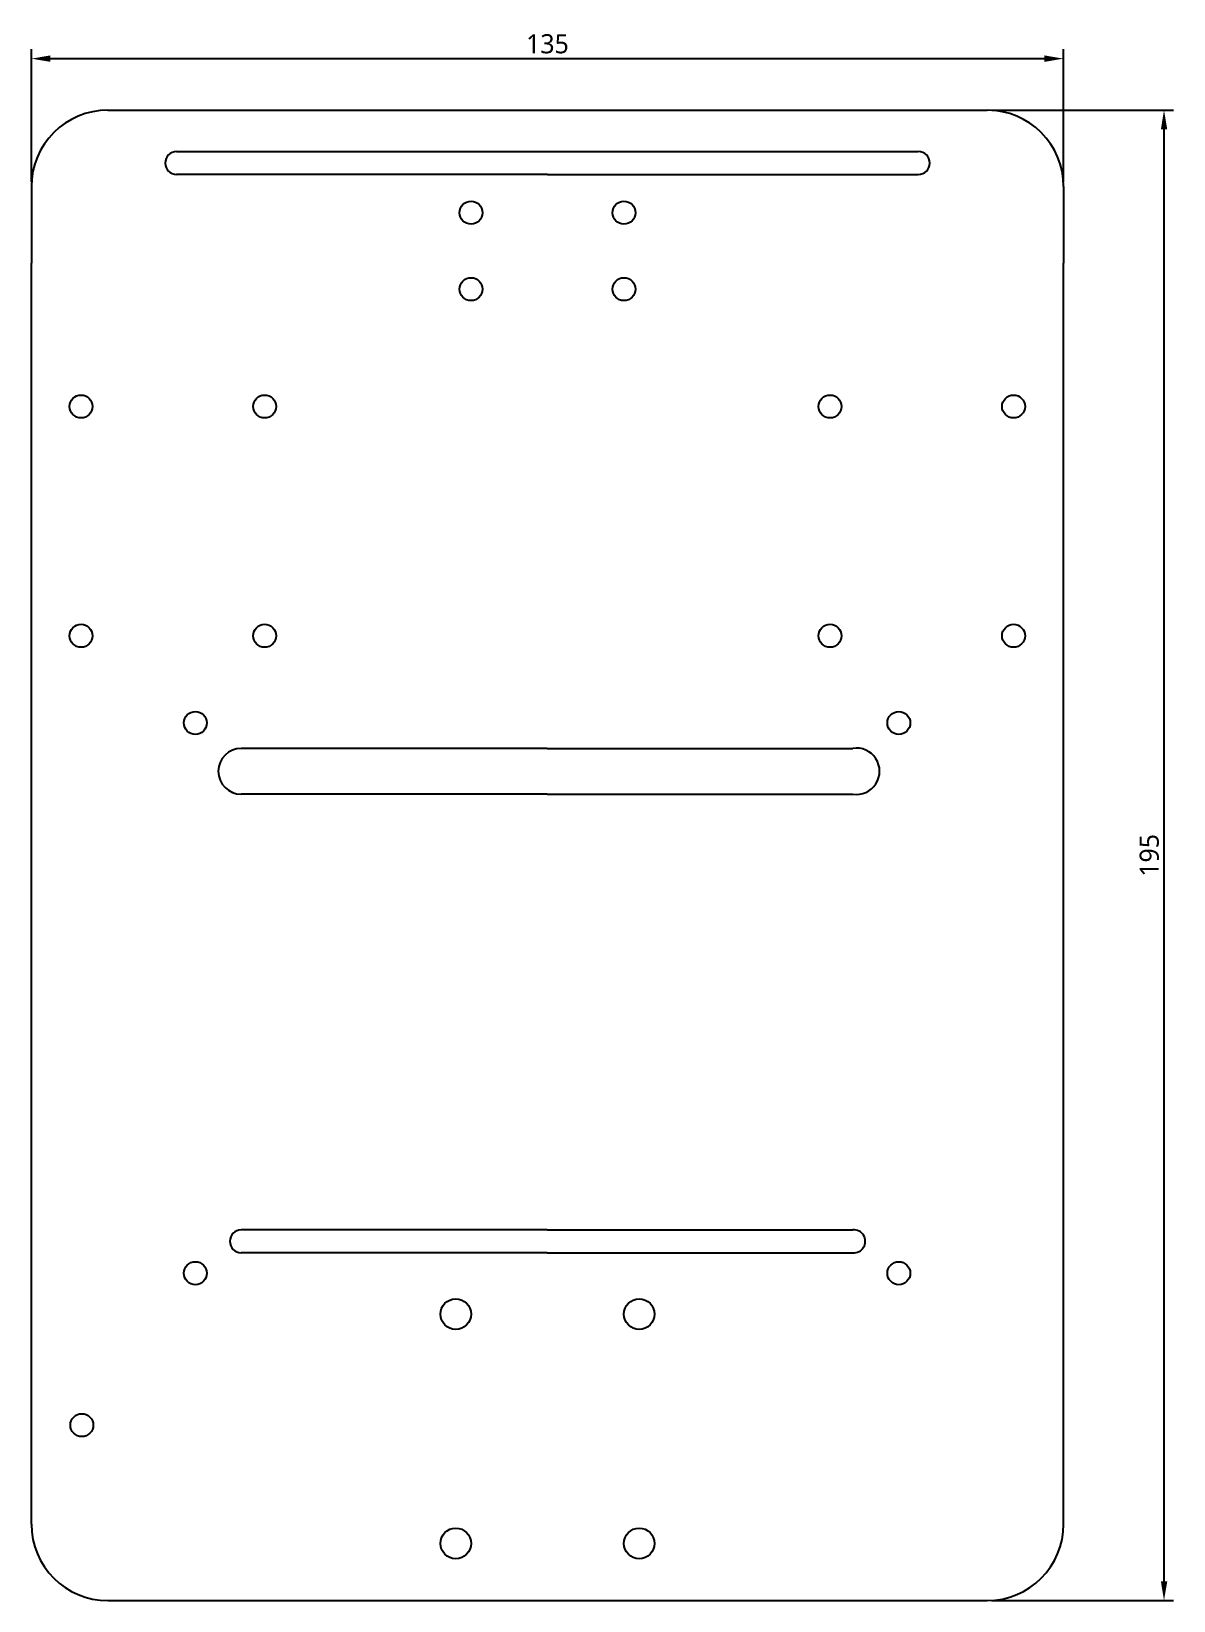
# Model space of a CAD drawing. Header units: millimetres. Extents: x 0 to 149, y 0 to 205.
import ezdxf

# ---------------------------------------------------------------- set-up
doc = ezdxf.new("R2010")
doc.units = ezdxf.units.MM
doc.styles.get("Standard").update_dxf_attribs({"font": ''})
doc.styles.get('Standard').set_extended_font_data('Microsoft YaHei')
doc.dimstyles.new('ISO-25', dxfattribs={"dimtxt": 2.5, "dimasz": 2.5, "dimexe": 1.25, "dimexo": 0.625, "dimtad": 1, "dimdsep": 46, "dimtxsty": 'Standard', "dimcen": 2.5, "dimadec": 0, "dimazin": 0, "dimtfac": 1, "dimtmove": 0, "dimatfit": 3, "dimfxl": 1, "dimarcsym": 0})

# ---------------------------------------------------------------- blocks, each defined once
blk = doc.blocks.new('*D2')
at = {"color": 0, "lineweight": -2, "transparency": 16777216}
for p, q in [((0.04, 185.63), (0.04, 203)), ((2.54, 201.75), (132.54, 201.75)), ((135.04, 185.63), (135.04, 203))]:
    blk.add_line(p, q, dxfattribs=at)
at = {"color": 0, "transparency": 16777216}
for points in [[(2.54, 202.17), (2.54, 201.33), (0.04, 201.75)], [(132.54, 202.17), (132.54, 201.33), (135.04, 201.75)]]:
    blk.add_solid(points, dxfattribs=at)
at = {"layer": 'Defpoints', "color": 0, "transparency": 16777216}
for p in [(135.04, 201.75), (0.04, 185.01), (135.04, 185.01)]:
    blk.add_point(p, dxfattribs=at)
at = {"color": 0, "transparency": 16777216, "insert": (67.54, 203.68), "char_height": 2.5, "attachment_point": 5}
blk.add_mtext('135', dxfattribs=at)
blk = doc.blocks.new('*D3')
at = {"color": 0, "lineweight": -2, "transparency": 16777216}
for p, q in [((125.67, 195.01), (149.43, 195.01)), ((148.18, 2.51), (148.18, 192.51)), ((125.67, 0.01), (149.43, 0.01))]:
    blk.add_line(p, q, dxfattribs=at)
at = {"color": 0, "transparency": 16777216}
for points in [[(147.77, 192.51), (148.6, 192.51), (148.18, 195.01)], [(147.77, 2.51), (148.6, 2.51), (148.18, 0.01)]]:
    blk.add_solid(points, dxfattribs=at)
at = {"layer": 'Defpoints', "color": 0, "transparency": 16777216}
for p in [(125.04, 195.01), (148.18, 195.01), (125.04, 0.01)]:
    blk.add_point(p, dxfattribs=at)
at = {"color": 0, "transparency": 16777216, "insert": (146.26, 97.51), "char_height": 2.5, "attachment_point": 5, "rotation": 90}
blk.add_mtext('195', dxfattribs=at)

msp = doc.modelspace()

# ---------------------------------------------------------------- linework, layer by layer
for p, q in [((10.042, 195.006), (125.042, 195.006)), ((19.042, 189.591), (116.042, 189.591)), ((17.542, 188.091), (17.542, 188.091)), ((117.542, 188.091), (117.542, 188.091)), ((0.042, 185.006), (0.042, 175.006)), ((67.542, 186.591), (19.042, 186.591)), ((67.542, 186.591), (116.042, 186.591)), ((135.042, 185.006), (135.042, 175.006)), ((0.042, 10.006), (0.042, 175.006)), ((135.042, 10.006), (135.042, 175.006)), ((67.492, 111.514), (27.492, 111.514)), ((67.492, 111.514), (107.492, 111.514)), ((67.492, 105.514), (27.492, 105.514)), ((67.492, 105.514), (107.492, 105.514)), ((67.492, 48.514), (27.492, 48.514)), ((67.492, 48.514), (107.492, 48.514)), ((67.492, 45.514), (27.492, 45.514)), ((67.492, 45.514), (107.492, 45.514)), ((10.042, 0.006), (125.042, 0.006))]:
    msp.add_line(p, q)
for centre, radius in [((57.542, 181.591), 1.5), ((77.542, 181.591), 1.5), ((57.542, 171.591), 1.5), ((77.542, 171.591), 1.5), ((6.542, 156.24), 1.5), ((30.542, 156.24), 1.5), ((104.5, 156.24), 1.5), ((128.5, 156.24), 1.5), ((6.542, 126.24), 1.5), ((30.542, 126.24), 1.5), ((104.5, 126.24), 1.5), ((128.5, 126.24), 1.5), ((21.492, 114.841), 1.5), ((113.492, 114.841), 1.5), ((21.492, 42.841), 1.5), ((113.492, 42.841), 1.5), ((55.542, 37.49), 2), ((79.542, 37.49), 2), ((6.639, 22.965), 1.5), ((55.542, 7.49), 2), ((79.542, 7.49), 2)]:
    msp.add_circle(centre, radius)
for centre, radius, start, end in [((10.042, 185.006), 10, 90, 180), ((125.042, 185.006), 10, 0, 90), ((19.042, 188.091), 1.5, 90, 180), ((116.042, 188.091), 1.5, 0, 90), ((19.042, 188.091), 1.5, 180, 270), ((116.042, 188.091), 1.5, 270, 0), ((27.492, 108.514), 3, 90, 270), ((107.944, 108.514), 3.034, 261.42169, 98.57831), ((27.492, 47.014), 1.5, 90, 270), ((107.604, 47.014), 1.504, 265.70483, 94.29517), ((10.042, 10.006), 10, 180, 270), ((125.042, 10.006), 10, 270, 0)]:
    msp.add_arc(centre, radius, start, end)

# ---------------------------------------------------------------- dimensions: what is measured, and where the dimension line sits
dim = msp.add_linear_dim(base=(135.042, 201.751), p1=(0.042, 185.006), p2=(135.042, 185.006), dimstyle='ISO-25')
dim.commit()
dim.dimension.update_dxf_attribs({"geometry": '*D2', "text_midpoint": (67.542, 203.676)})
dim = msp.add_linear_dim(base=(148.183, 195.006), p1=(125.042, 0.006), p2=(125.042, 195.006), angle=90, dimstyle='ISO-25')
dim.commit()
dim.dimension.update_dxf_attribs({"geometry": '*D3', "text_midpoint": (146.259, 97.506)})

doc.saveas('drawing.dxf')
